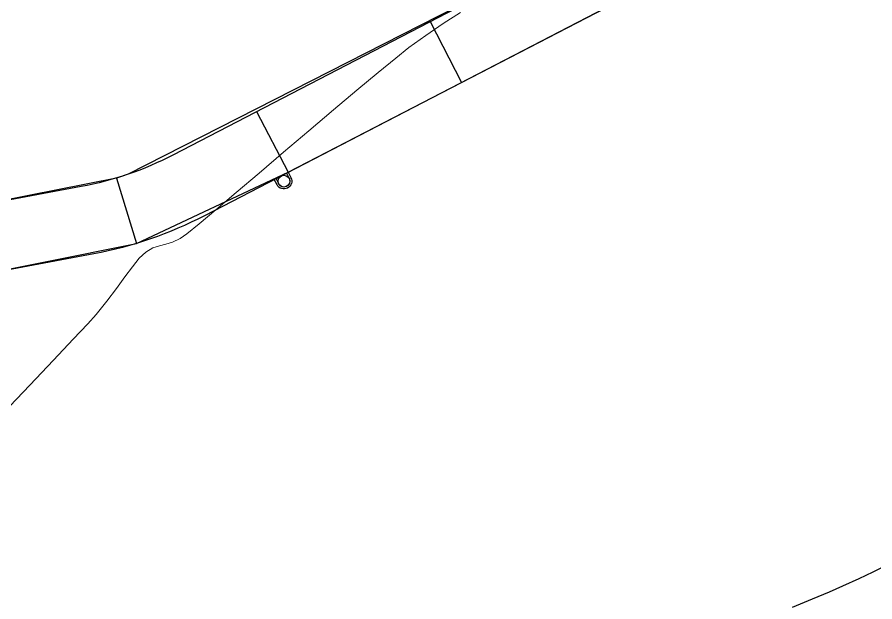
# Model space of a CAD drawing. Header units: metres. Extents: x 2662 to 3279, y 1027 to 1511.
# Drawn here: x 2996.62 to 3040.54, y 1177.93 to 1207.86 of the extents above; entities that cross this region are included whole.
import ezdxf

# ---------------------------------------------------------------- set-up
doc = ezdxf.new("R2010")
doc.units = ezdxf.units.M
doc.header["$LTSCALE"] = 1000
doc.layers.add('01 main point', color=1, linetype='Continuous')
doc.layers.add('Layer13', color=4, linetype='Continuous')
doc.layers.add('CONT-MNR', color=252, linetype='Continuous', lineweight=9)

# ---------------------------------------------------------------- blocks, each defined once
blk = doc.blocks.new('A$C1d95df7b')
at = {"elevation": -0.512}
for points in [[(1.423, 0.759), (1.155, 0.62, -1), (0.787, 1.33), (1.055, 1.469)], [(1.377, 0.848), (1.109, 0.709, -1), (0.833, 1.242), (1.101, 1.381)]]:
    blk.add_lwpolyline(points, format="xyb", dxfattribs=at)
at = {"layer": '01 main point'}
blk.add_circle((0.971, 0.975, -0.512), 0.3, dxfattribs=at)

msp = doc.modelspace()

# ---------------------------------------------------------------- linework, layer by layer
at = {"elevation": -1}
for points in [[(2973.614, 1190.689), (2983.442, 1192.532), (2993.271, 1194.375), (3002.736, 1196.276), (3010.497, 1199.913), (3019.376, 1204.513), (3028.255, 1209.113), (3037.133, 1213.715), (3046.012, 1218.316), (3054.891, 1222.916), (3063.77, 1227.518), (3075.272, 1233.477), (3081.439, 1236.673), (3081.528, 1236.719), (3090.407, 1241.319), (3099.286, 1245.919)], [(3012.382, 1239.753), (3011.526, 1237.057), (2999.983, 1231.077), (3000.673, 1229.745), (3012.216, 1235.725), (3014.912, 1234.869), (3018.592, 1227.766), (3017.736, 1225.07), (3006.193, 1219.09), (3006.883, 1217.758), (3018.426, 1223.738), (3021.122, 1222.883), (3026.645, 1212.222), (3002.309, 1199.817), (3001.709, 1199.622), (2992.626, 1197.815), (2936.602, 1187.309)]]:
    msp.add_lwpolyline(points, dxfattribs=at)
at = {"elevation": -1, "flags": 128}
msp.add_lwpolyline([(3041.059, 1179.751), (3040.433, 1179.444), (3039.725, 1179.109), (3038.89, 1178.727), (3038.204, 1178.427), (3037.329, 1178.061), (3036.3, 1177.644)], dxfattribs=at)
at = {"layer": '01 main point', "elevation": -1}
for points in [[(3117.33, 1259.213), (3004.597, 1200.798, -0.073382), (2999.903, 1199.18), (2936.602, 1187.309)], [(3117.102, 1255.152), (3006.207, 1197.69, -0.073382), (3000.549, 1195.74), (2933.808, 1183.224)]]:
    msp.add_lwpolyline(points, format="xyb", dxfattribs=at)
at = {"layer": 'CONT-MNR', "elevation": -1, "flags": 128}
msp.add_lwpolyline([(3019.316, 1208.096), (3018.439, 1207.525), (3017.547, 1206.918), (3016.685, 1206.296), (3016.003, 1205.762), (3015.098, 1205.023), (3014.02, 1204.126), (3012.822, 1203.116), (3011.553, 1202.04), (3010.265, 1200.943), (3009.008, 1199.872), (3007.833, 1198.874), (3006.791, 1197.993), (3005.933, 1197.277), (3005.309, 1196.77), (3004.971, 1196.521), (3004.576, 1196.331), (3004.23, 1196.23), (3003.905, 1196.154), (3003.573, 1196.039), (3003.207, 1195.821), (3002.874, 1195.512), (3002.52, 1195.083), (3002.134, 1194.558), (3001.704, 1193.959), (3001.217, 1193.311), (3000.66, 1192.635), (3000.23, 1192.162), (2999.484, 1191.365), (2998.477, 1190.301), (2997.263, 1189.024), (2995.897, 1187.591)], dxfattribs=at)
at = {"layer": 'Layer13'}
for p, q in [((3017.763, 1207.627, -0.512), (3019.376, 1204.514, -0.512)), ((3008.884, 1203.027, -0.512), (3010.497, 1199.913, -0.512)), ((3001.709, 1199.622), (3002.736, 1196.276))]:
    msp.add_line(p, q, dxfattribs=at)

# ---------------------------------------------------------------- block references
at = {"rotation": 90.00421927131818}
msp.add_blockref('A$C1d95df7b', (3011.256, 1198.49), dxfattribs=at)

doc.saveas('drawing.dxf')
